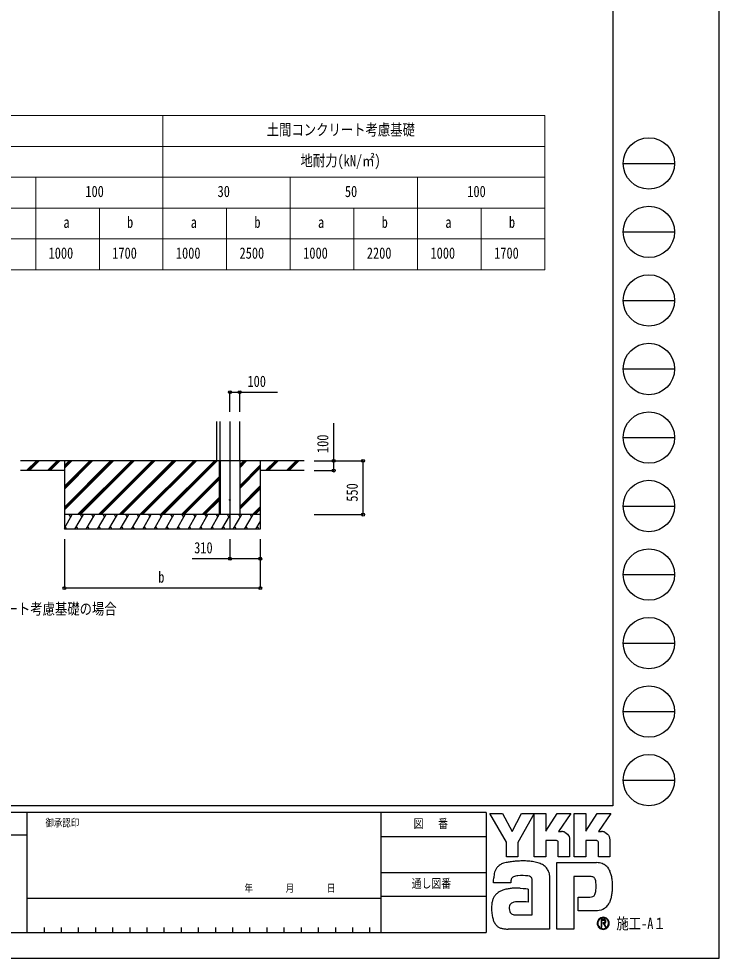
# Model space of a CAD drawing. Units: millimetres, scale not verified. Extents: x -14718 to 14718, y -10395 to 10395.
# Drawn here: x 7565 to 14718, y -10395 to -797 of the extents above; entities that cross this region are included whole.
import ezdxf
from ezdxf.enums import TextEntityAlignment as Align

# ---------------------------------------------------------------- set-up
doc = ezdxf.new("R2010")
doc.units = ezdxf.units.MM
doc.header["$LTSCALE"] = 40
doc.layers.add('0-1_TABLE1', color=7, linetype='Continuous', lineweight=18)
for name, color, linetype in [('0-2_USER1', 3, 'Continuous'), ('0-3_YKK_12', 2, 'Continuous'), ('0-5_YKK_A1', 4, 'Continuous'), ('0-6_YKK_D', 6, 'Continuous'), ('0-7_YKK_ZWAK', 7, 'Continuous')]:
    doc.layers.add(name, color=color, linetype=linetype)
doc.styles.add('ＭＳ ゴシック', font='')
doc.styles.get('ＭＳ ゴシック').set_extended_font_data('MS Gothic')

msp = doc.modelspace()

# ---------------------------------------------------------------- linework, layer by layer
at = {"layer": '0-1_TABLE1'}
for p, q in [((3537.57, -1786.58), (12937.57, -1786.58)), ((5137.57, -2101.58), (12937.57, -2101.58)), ((5137.57, -2416.58), (12937.57, -2416.58)), ((5137.57, -2731.58), (12937.57, -2731.58)), ((8387.57, -2731.58), (8387.57, -3361.58)), ((9687.57, -2731.58), (9687.57, -3361.58)), ((10987.57, -2731.58), (10987.57, -3361.58)), ((12287.57, -2731.58), (12287.57, -3361.58)), ((3537.57, -3361.58), (12937.57, -3361.58))]:
    msp.add_line(p, q, dxfattribs=at)
for points in [[(9037.57, -1786.58), (9037.57, -3046.58), (9037.57, -3361.58)], [(12937.57, -1786.58), (12937.57, -2416.58), (12937.57, -3046.58), (12937.57, -3361.58)], [(7737.57, -2416.58), (7737.57, -3046.58), (7737.57, -3361.58)], [(10337.57, -2416.58), (10337.57, -3046.58), (10337.57, -3361.58)], [(11637.57, -2416.58), (11637.57, -3046.58), (11637.57, -3361.58)], [(3537.57, -3046.58), (5787.57, -3046.58), (6437.57, -3046.58), (7087.57, -3046.58), (7737.57, -3046.58), (8387.57, -3046.58), (9037.57, -3046.58), (9687.57, -3046.58), (10337.57, -3046.58), (10987.57, -3046.58), (11637.57, -3046.58), (12287.57, -3046.58), (12937.57, -3046.58)]]:
    msp.add_lwpolyline(points, dxfattribs=at)
at = {"layer": '0-3_YKK_12'}
msp.add_line((9720.85, -4913.12), (9720.85, -6013.12), dxfattribs=at)
at = {"layer": '0-5_YKK_A1'}
for p, q in [((9585.85, -5313.12), (9585.85, -4913.12)), ((9620.85, -5313.12), (9620.85, -4913.12)), ((9820.85, -5313.12), (9820.85, -4913.12)), ((10480.85, -5313.12), (7580.85, -5313.12)), ((7744.87, -5313.12), (7644.87, -5413.12)), ((7759.01, -5313.12), (7659.01, -5413.12)), ((7773.15, -5313.12), (7673.15, -5413.12)), ((7957, -5313.12), (7857, -5413.12)), ((7971.14, -5313.12), (7871.14, -5413.12)), ((7985.29, -5313.12), (7885.29, -5413.12)), ((8030.85, -5313.12), (8030.85, -6013.12)), ((8517.22, -5313.12), (8030.85, -5799.49)), ((8305.09, -5313.12), (8030.85, -5587.35)), ((8092.96, -5313.12), (8030.85, -5375.22)), ((8503.08, -5313.12), (8030.85, -5785.34)), ((8531.36, -5313.12), (8030.85, -5813.63)), ((8290.95, -5313.12), (8030.85, -5573.21)), ((8319.23, -5313.12), (8030.85, -5601.5)), ((8078.81, -5313.12), (8030.85, -5361.08)), ((8107.1, -5313.12), (8030.85, -5389.36)), ((8715.21, -5313.12), (8165.21, -5863.12)), ((8729.35, -5313.12), (8179.35, -5863.12)), ((8743.49, -5313.12), (8193.49, -5863.12)), ((8927.34, -5313.12), (8377.34, -5863.12)), ((8941.48, -5313.12), (8391.48, -5863.12)), ((8955.63, -5313.12), (8405.63, -5863.12)), ((9139.47, -5313.12), (8589.47, -5863.12)), ((9153.62, -5313.12), (8603.62, -5863.12)), ((9167.76, -5313.12), (8617.76, -5863.12)), ((9351.61, -5313.12), (8801.61, -5863.12)), ((9365.75, -5313.12), (8815.75, -5863.12)), ((9379.89, -5313.12), (8829.89, -5863.12)), ((9563.74, -5313.12), (9013.74, -5863.12)), ((9577.88, -5313.12), (9027.88, -5863.12)), ((9592.02, -5313.12), (9042.02, -5863.12)), ((9611.85, -5313.12), (9611.85, -5863.12)), ((9620.85, -5313.12), (9620.85, -5863.12)), ((9820.85, -5313.12), (9820.85, -5863.12)), ((9877.69, -5313.12), (9820.85, -5369.96)), ((9863.55, -5313.12), (9820.85, -5355.82)), ((9891.83, -5313.12), (9820.85, -5384.1)), ((10030.85, -5357.95), (9820.85, -5567.95)), ((10030.85, -5372.09), (9820.85, -5582.09)), ((10030.85, -5313.12), (10030.85, -6013.12)), ((10085.18, -5413.12), (10185.19, -5313.12)), ((10099.33, -5413.12), (10199.33, -5313.12)), ((10113.47, -5413.12), (10213.47, -5313.12)), ((10297.32, -5413.12), (10397.32, -5313.12)), ((10311.46, -5413.12), (10411.46, -5313.12)), ((10325.6, -5413.12), (10425.6, -5313.12)), ((8030.85, -5413.12), (7580.85, -5413.12)), ((10030.85, -5386.23), (9820.85, -5596.23)), ((10480.85, -5413.12), (10030.85, -5413.12)), ((9611.85, -5477.14), (9225.87, -5863.12)), ((9611.85, -5491.28), (9240.01, -5863.12)), ((9611.85, -5505.42), (9254.15, -5863.12)), ((10030.85, -5570.08), (9820.85, -5780.08)), ((10030.85, -5584.22), (9820.85, -5794.22)), ((10030.85, -5598.36), (9820.85, -5808.36)), ((9611.85, -5689.27), (9438, -5863.12)), ((9611.85, -5703.41), (9452.14, -5863.12)), ((9611.85, -5717.55), (9466.29, -5863.12)), ((10030.85, -5782.21), (9949.95, -5863.12)), ((10030.85, -5796.35), (9964.09, -5863.12)), ((10030.85, -5810.5), (9978.23, -5863.12)), ((8030.85, -6000.05), (8109.91, -5863.12)), ((10030.85, -5863.12), (8030.85, -5863.12)), ((8094.91, -5889.1), (8079.91, -5863.12)), ((8138.78, -6013.12), (8225.38, -5863.12)), ((8210.38, -5889.1), (8195.38, -5863.12)), ((8254.25, -6013.12), (8340.85, -5863.12)), ((8325.85, -5889.1), (8310.85, -5863.12)), ((8369.72, -6013.12), (8456.32, -5863.12)), ((8441.32, -5889.1), (8426.32, -5863.12)), ((8485.19, -6013.12), (8571.79, -5863.12)), ((8556.79, -5889.1), (8541.79, -5863.12)), ((8600.66, -6013.12), (8687.26, -5863.12)), ((8672.26, -5889.1), (8657.26, -5863.12)), ((8716.13, -6013.12), (8802.73, -5863.12)), ((8772.73, -5863.12), (8787.73, -5889.1)), ((8831.6, -6013.12), (8918.2, -5863.12)), ((8888.2, -5863.12), (8903.2, -5889.1)), ((8947.07, -6013.12), (9033.67, -5863.12)), ((9003.67, -5863.12), (9018.67, -5889.1)), ((9062.54, -6013.12), (9149.14, -5863.12)), ((9134.14, -5889.1), (9119.14, -5863.12)), ((9178.01, -6013.12), (9264.61, -5863.12)), ((9249.61, -5889.1), (9234.61, -5863.12)), ((9293.48, -6013.12), (9380.08, -5863.12)), ((9350.08, -5863.12), (9365.08, -5889.1)), ((9408.95, -6013.12), (9495.55, -5863.12)), ((9465.55, -5863.12), (9480.55, -5889.1)), ((9524.42, -6013.12), (9611.02, -5863.12)), ((9581.02, -5863.12), (9596.02, -5889.1)), ((9820.85, -5863.12), (9611.85, -5863.12)), ((9639.89, -6013.12), (9726.49, -5863.12)), ((9711.49, -5889.1), (9696.49, -5863.12)), ((9755.36, -6013.12), (9841.96, -5863.12)), ((9826.96, -5889.1), (9811.96, -5863.12)), ((9870.83, -6013.12), (9957.43, -5863.12)), ((9927.43, -5863.12), (9942.43, -5889.1)), ((9986.3, -6013.12), (10030.85, -5935.95)), ((10030.85, -6013.12), (8030.85, -6013.12)), ((8038.31, -5987.14), (8053.31, -6013.12)), ((8153.78, -5987.14), (8168.78, -6013.12)), ((8269.25, -5987.14), (8284.25, -6013.12)), ((8384.72, -5987.14), (8399.72, -6013.12)), ((8500.19, -5987.14), (8515.19, -6013.12)), ((8615.66, -5987.14), (8630.66, -6013.12)), ((8731.13, -5987.14), (8746.13, -6013.12)), ((8846.6, -5987.14), (8861.6, -6013.12)), ((8962.07, -5987.14), (8977.07, -6013.12)), ((9077.54, -5987.14), (9092.54, -6013.12)), ((9193.01, -5987.14), (9208.01, -6013.12)), ((9308.48, -5987.14), (9323.48, -6013.12)), ((9423.95, -5987.14), (9438.95, -6013.12)), ((9539.42, -5987.14), (9554.42, -6013.12)), ((9654.89, -5987.14), (9669.89, -6013.12)), ((9770.36, -5987.14), (9785.36, -6013.12)), ((9885.83, -5987.14), (9900.83, -6013.12)), ((10001.3, -5987.14), (10016.3, -6013.12))]:
    msp.add_line(p, q, dxfattribs=at)
msp.add_circle((9720.85, -5713.12), 4.5, dxfattribs=at)
at = {"layer": '0-6_YKK_D'}
for p, q in [((9720.85, -4813.12), (9720.85, -4612.12)), ((9820.85, -4813.12), (9820.85, -4612.12)), ((10580.85, -5313.12), (11081.85, -5313.12)), ((10580.85, -5313.12), (10781.85, -5313.12)), ((11080.85, -5863.12), (11080.85, -5313.12)), ((10580.85, -5413.12), (10781.85, -5413.12)), ((10580.85, -5863.12), (11081.85, -5863.12)), ((8030.85, -6113.12), (8030.85, -6614.12)), ((9720.85, -6113.12), (9720.85, -6314.12)), ((10030.85, -6113.12), (10030.85, -6314.12)), ((10030.85, -6113.12), (10030.85, -6614.12)), ((10030.85, -6613.12), (8030.85, -6613.12))]:
    msp.add_line(p, q, dxfattribs=at)
for points in [[(9720.85, -4613.12), (9820.85, -4613.12), (10205.95, -4613.12)], [(10780.85, -5413.12), (10780.85, -5313.12), (10780.85, -4928.02)], [(10030.85, -6313.12), (9720.85, -6313.12), (9335.75, -6313.12)]]:
    msp.add_lwpolyline(points, dxfattribs=at)
for centre in [(9720.85, -4613.12), (9820.85, -4613.12), (10780.85, -5313.12), (11080.85, -5313.12), (10780.85, -5413.12), (11080.85, -5863.12), (9720.85, -6313.12), (10030.85, -6313.12), (8030.85, -6613.12), (10030.85, -6613.12)]:
    msp.add_circle(centre, 14.88, dxfattribs=at)
at = {"layer": '0-7_YKK_ZWAK'}
for p, q in [((13632.57, 9712.5), (13632.57, -8837.5)), ((13737.57, -2275), (14262.57, -2275)), ((13737.57, -2975), (14262.57, -2975)), ((13737.57, -3675), (14262.57, -3675)), ((13737.57, -4375), (14262.57, -4375)), ((13737.57, -5075), (14262.57, -5075)), ((13737.57, -5775), (14262.57, -5775)), ((13737.57, -6475), (14262.57, -6475)), ((13737.57, -7175), (14262.57, -7175)), ((13737.57, -7875), (14262.57, -7875)), ((13737.57, -8575), (14262.57, -8575)), ((13632.57, -8837.5), (-13667.43, -8837.5)), ((7647.57, -8907.5), (6947.57, -8907.5)), ((11261.32, -8907.5), (7647.57, -8907.5)), ((7647.57, -8907.5), (7647.57, -10132.5)), ((11261.32, -8907.5), (11261.32, -10132.5)), ((12337.57, -8907.5), (11261.32, -8907.5)), ((12337.57, -8907.5), (12337.57, -10132.5)), ((6947.57, -9135), (7647.57, -9135)), ((11261.32, -9152.5), (12337.57, -9152.5)), ((11261.32, -9520), (12337.57, -9520)), ((7647.57, -9782.5), (11261.32, -9782.5)), ((12337.57, -9765), (11261.32, -9765)), ((13577.08, -9995.02), (13577.08, -9995.02)), ((6947.57, -10132.5), (7647.57, -10132.5)), ((7647.57, -10132.5), (11261.32, -10132.5)), ((7822.57, -10080), (7822.57, -10132.5)), ((7997.57, -10080), (7997.57, -10132.5)), ((8172.57, -10080), (8172.57, -10132.5)), ((8347.57, -10080), (8347.57, -10132.5)), ((8522.57, -10080), (8522.57, -10132.5)), ((8697.57, -10080), (8697.57, -10132.5)), ((8872.57, -10080), (8872.57, -10132.5)), ((9047.57, -10080), (9047.57, -10132.5)), ((9222.57, -10080), (9222.57, -10132.5)), ((9397.57, -10080), (9397.57, -10132.5)), ((9572.57, -10080), (9572.57, -10132.5)), ((9747.57, -10080), (9747.57, -10132.5)), ((9922.57, -10080), (9922.57, -10132.5)), ((10097.57, -10080), (10097.57, -10132.5)), ((10272.57, -10080), (10272.57, -10132.5)), ((10447.57, -10080), (10447.57, -10132.5)), ((10622.57, -10080), (10622.57, -10132.5)), ((10797.57, -10080), (10797.57, -10132.5)), ((10972.57, -10080), (10972.57, -10132.5)), ((11147.57, -10080), (11147.57, -10132.5)), ((11261.32, -10132.5), (12337.57, -10132.5)), ((13533.36, -10093.93), (13533.36, -10093.93))]:
    msp.add_line(p, q, dxfattribs=at)
for points in [[(-14717.5, -10395), (14717.5, -10395), (14717.5, 10395), (-14717.5, 10395)], [(12376.07, -8918), (12504.91, -8918), (12601.65, -9100.35), (12698.14, -8918), (12827.07, -8918), (12661.85, -9211.97), (12661.85, -9359.47), (12544.34, -9359.47), (12544.34, -9208)]]:
    msp.add_lwpolyline(points, close=True, dxfattribs=at)
for points in [[(13056.91, -9193.13), (12945.69, -9193.13), (12945.69, -9359.34), (12827.2, -9359.34), (12827.2, -8918), (12945.69, -8918), (12945.69, -9098.55), (13062.24, -8918), (13201.44, -8918), (13076.56, -9100.74), (13080.98, -9100.74), (13085.87, -9100.74), (13090.88, -9100.74), (13095.71, -9100.74), (13100.03, -9100.74), (13103.51, -9100.74), (13105.84, -9100.74), (13106.68, -9100.74)], [(13466.29, -9193.13), (13355.19, -9193.13), (13355.19, -9359.47), (13236.64, -9359.47), (13236.64, -8918), (13355.19, -8918), (13355.19, -9098.55), (13471.61, -8918), (13610.81, -8918), (13485.93, -9100.74), (13490.4, -9100.74), (13495.31, -9100.74), (13500.33, -9100.74), (13505.15, -9100.74), (13509.45, -9100.74), (13512.91, -9100.74), (13515.22, -9100.74), (13516.06, -9100.74)], [(13140.77, -9107.75), (13154.92, -9115.83), (13166.9, -9126.37), (13176.54, -9138.92), (13183.64, -9153.02), (13188.04, -9168.24), (13189.54, -9184.12), (13189.54, -9359.76), (13073.94, -9359.76), (13073.94, -9209.93)], [(13550.19, -9107.75), (13564.38, -9115.83), (13576.41, -9126.37), (13586.09, -9138.92), (13593.24, -9153.02), (13597.66, -9168.24), (13599.18, -9184.12), (13599.18, -9359.47), (13483.31, -9359.47), (13483.31, -9209.93)], [(13401.04, -9560.27), (13234.18, -9560.27), (13234.18, -10097.5), (13059.31, -10097.5), (13059.31, -9417.77), (13465.73, -9417.77)], [(13575.5, -9465.79), (13586.9, -9480.19), (13595.45, -9494.13), (13601.41, -9506.75)], [(12616.79, -9563.09), (12608.65, -9567.67), (12602.31, -9573.26), (12597.51, -9579.79), (12594.02, -9587.18), (12591.62, -9595.36), (12590.06, -9604.24), (12589.12, -9613.76), (12588.55, -9623.84), (12413.61, -9624.26), (12414.12, -9600.33), (12415.09, -9573.45)], [(12976.98, -9517.08), (12981.95, -9537.16), (12984.76, -9558.65), (12985.65, -9581.55), (12985.65, -10097.5), (12563.43, -10097.5)], [(12683.81, -9679.35), (12716.93, -9681.53), (12742.96, -9684.45), (12759.99, -9687.18), (12766.09, -9688.81), (12766.09, -9822.65), (12746.73, -9820.61), (12725.5, -9819.46), (12703.76, -9819.02), (12682.9, -9819.08), (12664.29, -9819.47), (12649.29, -9819.98), (12639.29, -9820.43), (12635.65, -9820.62), (12620.52, -9823.39), (12607.47, -9827.72), (12596.51, -9833.64), (12587.63, -9841.19), (12580.84, -9850.39), (12576.14, -9861.27), (12573.53, -9873.85), (12573, -9888.17), (12574.67, -9903.91), (12578.01, -9916.93), (12582.82, -9927.46), (12588.89, -9935.76), (12596.01, -9942.08), (12603.97, -9946.67), (12612.56, -9949.77), (12621.56, -9951.63), (12807.42, -9951.63), (12807.42, -9607.76), (12807.47, -9600.94), (12807.12, -9594.28), (12806.24, -9587.85), (12804.75, -9581.76), (12802.52, -9576.09), (12799.45, -9570.92), (12795.43, -9566.34), (12790.36, -9562.44)], [(12790.36, -9562.44), (12779.46, -9558.16), (12762.03, -9554.53), (12739.79, -9551.86), (12714.48, -9550.43), (12687.79, -9550.54), (12661.47, -9552.49)], [(13460.39, -9663.49), (13460.17, -9641.21), (13459.11, -9621.14), (13456.6, -9603.52), (13452.03, -9588.57)], [(13560.97, -9873.4), (13544.82, -9885.95), (13528.01, -9895.82), (13510.64, -9903.18), (13492.85, -9908.22), (13474.77, -9911.11), (13456.52, -9912.03), (13276.76, -9912.03), (13276.76, -9770.82), (13378.13, -9770.82), (13396.82, -9770.56), (13413.25, -9768.97), (13427.35, -9764.83)], [(13561.12, -10019.09), (13561.04, -10017.04), (13560.78, -10015.06), (13560.36, -10013.17), (13559.77, -10011.36), (13559.01, -10009.64), (13558.09, -10008.03), (13557.02, -10006.53), (13555.78, -10005.14), (13554.16, -10003.71), (13552.36, -10002.46), (13550.39, -10001.4), (13548.26, -10000.52), (13545.97, -9999.84), (13543.54, -9999.35), (13540.97, -9999.05), (13538.27, -9998.95), (13511.74, -9998.95), (13511.74, -10076.99), (13519.76, -10076.99), (13519.76, -10006.91), (13538.27, -10006.91), (13540.18, -10006.97), (13541.98, -10007.16), (13543.66, -10007.47), (13545.22, -10007.9), (13546.65, -10008.45), (13547.95, -10009.11), (13549.11, -10009.89), (13550.13, -10010.78)], [(13553.26, -10019.09), (13552.77, -10022.84), (13551.43, -10025.8), (13549.41, -10028.05), (13546.91, -10029.69), (13544.1, -10030.8), (13541.17, -10031.49), (13538.29, -10031.84), (13535.65, -10031.93), (13528.71, -10031.93), (13532.21, -10037.89), (13555.13, -10077.25), (13564.3, -10077.25), (13542.2, -10039.37), (13544.27, -10038.96), (13546.24, -10038.43), (13548.12, -10037.8), (13549.88, -10037.06), (13551.54, -10036.21), (13553.08, -10035.25), (13554.49, -10034.19), (13555.78, -10033.01)]]:
    msp.add_lwpolyline(points, dxfattribs=at)
for centre in [(14000.07, -2275), (14000.07, -2975), (14000.07, -3675), (14000.07, -4375), (14000.07, -5075), (14000.07, -5775), (14000.07, -6475), (14000.07, -7175), (14000.07, -7875), (14000.07, -8575)]:
    msp.add_circle(centre, 262.5, dxfattribs=at)
for centre, radius, start, end in [((13106.86, -9188.16), 87.42, 78.26798, 90.11215), ((13108.11, -9181.8), 80.94, 66.19963, 78.22058), ((13516.23, -9188.32), 87.58, 78.27851, 90.10826), ((13517.43, -9182.18), 81.32, 66.2483, 78.23226), ((13057.53, -9209.53), 16.41, 358.57817, 92.1683), ((13466.98, -9209.45), 16.33, 358.29941, 92.43455), ((12717.87, -10372.53), 971.23, 94.90201, 97.9576), ((12720.64, -10395.16), 994, 91.6169, 94.94971), ((12716.79, -10234.21), 833.01, 87.51794, 91.66439), ((12727.61, -10002.22), 600.77, 81.92631, 87.59083), ((12570.62, -9559.51), 152.53, 152.2125, 163.4865), ((12547.28, -9547.44), 126.25, 138.03852, 152.12015), ((12547.26, -9548.03), 126.64, 122.60463, 137.83438), ((12564, -9575.11), 158.47, 108.37421, 122.42809), ((12590.52, -9669.42), 256.38, 100.93159, 107.35499), ((12677.19, -10089.86), 685.64, 97.86054, 101.37938), ((12759.56, -9783.31), 379.54, 73.67137, 82.05943), ((12806.94, -9624.71), 214.03, 60.60528, 73.9085), ((12826.34, -9586.03), 170.81, 52.17347, 59.90542), ((12843.69, -9563.57), 142.43, 43.55042, 52.14561), ((12853.25, -9554.33), 129.14, 34.48659, 43.50182), ((12853.31, -9554.13), 128.97, 25.58915, 34.43128), ((12841.84, -9559.51), 141.65, 17.43089, 25.54591), ((13459.09, -9604.75), 187.09, 78.73198, 87.96551), ((13464.58, -9576.69), 158.51, 69.03034, 78.69541), ((13469.69, -9563.05), 143.94, 59.39484, 68.9885), ((13472.06, -9558.9), 139.16, 50.3012, 59.3616), ((13471.19, -9559.88), 140.47, 42.05209, 50.28551), ((12732.32, -9591.6), 317.75, 171.55622, 176.72493), ((12624.64, -9575.53), 208.88, 163.48385, 171.57982), ((12662.97, -9672.7), 118.94, 102.4979, 112.84632), ((12685.98, -9771.98), 220.85, 96.37207, 102.75341), ((13402, -9646.04), 85.77, 77.94572, 90.63794), ((13409.45, -9611.06), 50.01, 60.20991, 77.92418), ((13414.28, -9601.97), 39.72, 39.8078, 59.75378), ((13407.49, -9607.16), 48.26, 22.65544, 39.38165), ((13401.82, -9599.84), 220.22, 14.76267, 25.00486), ((13266.76, -9636.65), 360.21, 7.9139, 14.95041), ((13131.85, -9656.27), 496.54, 2.54376, 8.01251), ((12624.58, -10050.65), 369.75, 99.87193, 106.59825), ((12644.25, -10161.45), 482.28, 94.78469, 99.91711), ((12653.83, -10271.7), 592.94, 90.80099, 94.81812), ((12655.28, -10353.79), 675.05, 87.57779, 90.82714), ((13062.71, -9665.52), 397.69, 355.2339, 0.29193), ((13076.59, -9661.76), 551.86, 352.8937, 357.82206), ((13054.52, -9660.34), 573.97, 357.76419, 2.60674), ((12573.6, -9857.01), 178.16, 153.89178, 164.94341), ((12547.25, -9844.34), 148.92, 142.04688, 153.80771), ((12542.16, -9840.7), 142.67, 130.60221, 141.94427), ((12550.56, -9850.8), 155.81, 120.60724, 130.53081), ((12567.15, -9879.01), 188.53, 112.58838, 120.58162), ((12589.48, -9932.65), 246.63, 106.61303, 112.59024), ((13411.02, -9728), 40.29, 293.91672, 314.09376), ((13405.52, -9723.15), 47.6, 314.78099, 333.92928), ((13370.17, -9705.98), 86.9, 334.00676, 347.34989), ((13273.74, -9683.65), 185.88, 347.14308, 355.40008), ((13346.92, -9712.91), 276.41, 339.22498, 347.31457), ((13192.02, -9676.77), 435.46, 347.15166, 352.97565), ((12733.47, -9882.2), 340.51, 174.55588, 182.47272), ((12631.44, -9872.43), 238.02, 164.97537, 174.56739), ((13444.3, -9741.85), 175.83, 311.57033, 318.66243), ((13423.95, -9724), 202.9, 318.67367, 325.29112), ((13476.26, -9762.99), 137.72, 326.23251, 339.61931), ((12923.74, -9879.21), 530.77, 181.90948, 187.89042), ((12700.42, -9910.62), 305.25, 187.80471, 196.36971), ((13533.46, -10038.66), 61.74, 90.09157, 179.92363), ((13533.45, -10038.55), 61.63, 44.93442, 90.08536), ((12582.52, -9945.45), 182.31, 196.3102, 208.20993), ((12531.17, -9972.78), 124.15, 208.29777, 223.35561), ((12519.59, -9982.97), 108.73, 223.64205, 239.63663), ((12529.2, -9965.48), 128.68, 239.8785, 253.65355), ((13533.08, -10038.73), 61.37, 179.86065, 225.14399), ((13533.07, -10038.46), 54.9, 134.8007, 180.12175), ((13532.85, -10038.82), 54.68, 179.75513, 225.29722), ((13533.23, -10038.15), 54.8, 89.86602, 135.149), ((13533.25, -10039.31), 54.62, 224.62822, 270.10973), ((13533.47, -10038.57), 55.21, 45.03108, 90.11509), ((13533.27, -10038.49), 55.44, 270.09072, 359.90926), ((13541.53, -10018.76), 11.73, 358.3894, 42.86139), ((13541.76, -10019.65), 19.37, 316.37674, 1.6565), ((13533.51, -10038.59), 55.2, 0.00643, 45.07115), ((13533.94, -10038.36), 61.15, 359.78949, 45.13288), ((13533.79, -10038.83), 61.3, 314.92572, 0.23508), ((12546.8, -9905.03), 191.64, 253.69102, 263.74909), ((12561.7, -9772.34), 325.16, 263.68487, 270.30455), ((13533.37, -10038.74), 61.57, 224.94536, 269.98445), ((13533.37, -10038.43), 61.88, 269.98802, 314.93777)]:
    msp.add_arc(centre, radius, start, end, dxfattribs=at)

# ---------------------------------------------------------------- texts
at = {"layer": '0-1_TABLE1', "style": 'ＭＳ ゴシック', "width": 0.8}
for s, p in [('土間コンクリート考慮基礎', (10097.17, -2022.83)), ('地耐力(kN/㎡)', (10441.57, -2337.83)), ('100', (8244.77, -2652.83)), ('30', (9595.17, -2652.83)), ('50', (10895.17, -2652.83)), ('100', (12144.77, -2652.83)), ('a', (8020.57, -2967.83)), ('b', (8670.57, -2967.83)), ('a', (9320.57, -2967.83)), ('b', (9970.57, -2967.83)), ('a', (10620.57, -2967.83)), ('b', (11270.57, -2967.83)), ('a', (11920.57, -2967.83)), ('b', (12570.57, -2967.83)), ('1000', (7869.37, -3282.83)), ('1700', (8519.37, -3282.83)), ('1000', (9169.37, -3282.83)), ('2500', (9819.37, -3282.83)), ('1000', (10469.37, -3282.83)), ('2200', (11119.37, -3282.83)), ('1000', (11769.37, -3282.83)), ('1700', (12419.37, -3282.83))]:
    msp.add_text(s, height=115.5, dxfattribs=at).set_placement(p, align=Align.BOTTOM_LEFT)
at = {"layer": '0-2_USER1', "style": 'ＭＳ ゴシック', "width": 0.8}
msp.add_text('土間コンクリート考慮基礎の場合', height=115.5, dxfattribs=at).set_placement((6673.78, -6918.12), align=Align.BOTTOM_LEFT)
at = {"layer": '0-6_YKK_D', "style": 'ＭＳ ゴシック', "width": 0.8}
for s, p in [('100', (9900.35, -4593.12)), ('310', (9355.75, -6293.12)), ('b', (8988.85, -6593.12))]:
    msp.add_text(s, height=115.5, dxfattribs=at).set_placement(p, align=Align.BOTTOM_LEFT)
for s, p in [('100', (10760.85, -5233.62)), ('550', (11060.85, -5730.92))]:
    msp.add_text(s, height=115.5, rotation=90, dxfattribs=at).set_placement(p, align=Align.BOTTOM_LEFT)
at = {"layer": '0-7_YKK_ZWAK', "style": 'ＭＳ ゴシック', "width": 0.8}
for s, height, p in [('御承認印', 76.98, (7836.98, -9073.75)), ('図\u3000 番', 89.81, (11596.91, -9091.25)), ('通し図番', 89.81, (11577.31, -9703.75)), ('年        月        日', 76.98, (9869.67, -9741.25)), ('施工-A１', 115.5, (13667.57, -10132.5))]:
    msp.add_text(s, height=height, dxfattribs=at).set_placement(p, align=Align.BOTTOM_LEFT)

doc.saveas('drawing.dxf')
